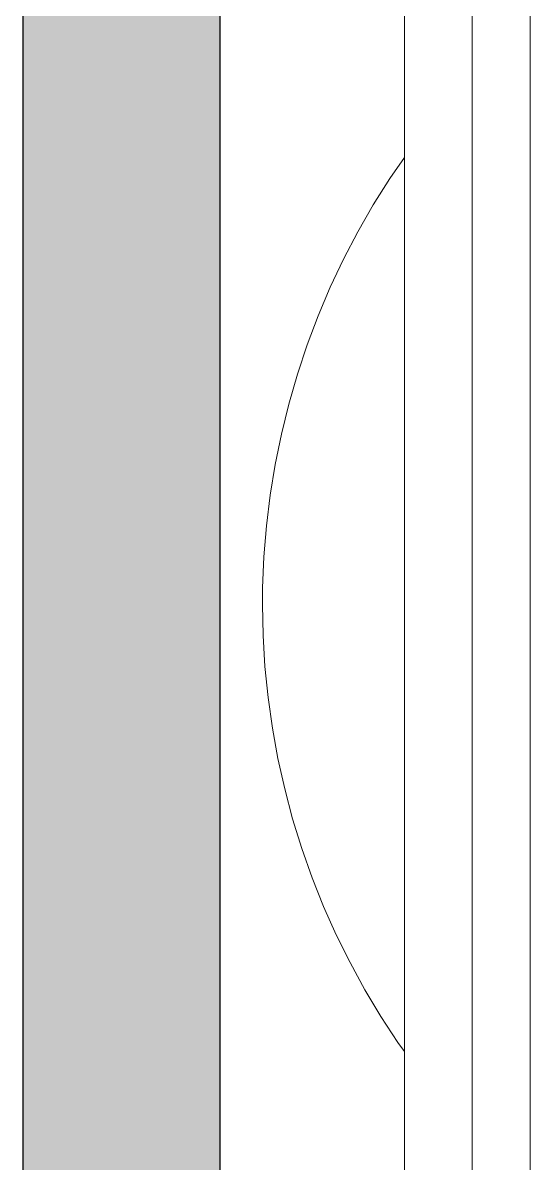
# Model space of a CAD drawing. Header units: millimetres. Extents: x 155927 to 295199, y -4084 to 97293.
# Drawn here: x 159615 to 159877, y 30920 to 31508 of the extents above; entities that cross this region are included whole.
import ezdxf

# ---------------------------------------------------------------- set-up
doc = ezdxf.new("R2010")
doc.units = ezdxf.units.MM
doc.header["$MEASUREMENT"] = 0
for name, color, linetype, lineweight in [('A-WALL-PATT', 7, 'CONTINUOUS', 9), ('I-FURN', 8, 'CONTINUOUS', 9), ('I-WALL', 7, 'CONTINUOUS', 9)]:
    doc.layers.add(name, color=color, linetype=linetype, lineweight=lineweight)

msp = doc.modelspace()

# ---------------------------------------------------------------- hatches: boundary and pattern name
at = {"layer": 'A-WALL-PATT'}
msp.add_hatch(color=256, dxfattribs=at).paths.add_polyline_path([(159614.74, 29907.61), (159716.74, 29907.61), (159716.74, 34245.61), (159614.74, 34245.61), (159614.74, 30111.37)], flags=0)

# ---------------------------------------------------------------- linework, layer by layer
at = {"layer": 'I-FURN'}
for p, q in [((159811.78, 32485.19), (159811.78, 30085.19)), ((159846.78, 30085.19), (159846.78, 32485.19)), ((159846.78, 30085.19), (159846.78, 32485.19)), ((159876.78, 32485.19), (159876.78, 30085.19)), ((159811.78, 31438.35), (159804.28, 31427.43)), ((159804.28, 31427.43), (159795.76, 31413.89)), ((159795.76, 31413.89), (159787.79, 31400.02)), ((159787.79, 31400.02), (159780.38, 31385.84)), ((159780.38, 31385.84), (159773.55, 31371.37)), ((159773.55, 31371.37), (159767.29, 31356.65)), ((159767.29, 31356.65), (159761.63, 31341.68)), ((159761.63, 31341.68), (159756.57, 31326.5)), ((159756.57, 31326.5), (159752.13, 31311.14)), ((159752.13, 31311.14), (159748.3, 31295.6)), ((159748.3, 31295.6), (159745.1, 31279.93)), ((159745.1, 31279.93), (159742.52, 31264.14)), ((159742.52, 31264.14), (159740.58, 31248.25)), ((159740.58, 31248.25), (159739.28, 31232.31)), ((159739.28, 31232.31), (159738.61, 31216.32)), ((159738.61, 31216.32), (159738.52, 31207.69)), ((159738.52, 31207.69), (159738.84, 31191.69)), ((159738.84, 31191.69), (159739.8, 31175.72)), ((159739.8, 31175.72), (159741.4, 31159.8)), ((159741.4, 31159.8), (159743.63, 31143.96)), ((159743.63, 31143.96), (159746.49, 31128.22)), ((159746.49, 31128.22), (159749.99, 31112.61)), ((159749.99, 31112.61), (159754.1, 31097.15)), ((159754.1, 31097.15), (159758.83, 31081.86)), ((159758.83, 31081.86), (159764.16, 31066.78)), ((159764.16, 31066.78), (159770.1, 31051.92)), ((159770.1, 31051.92), (159776.62, 31037.31)), ((159776.62, 31037.31), (159783.72, 31022.98)), ((159783.72, 31022.98), (159791.39, 31008.94)), ((159791.39, 31008.94), (159799.62, 30995.21)), ((159799.62, 30995.21), (159808.39, 30981.83)), ((159808.39, 30981.83), (159811.78, 30977.07))]:
    msp.add_line(p, q, dxfattribs=at)
at = {"layer": 'I-WALL', "lineweight": 30}
for p, q in [((159614.74, 34245.61), (159614.74, 29907.61)), ((159716.74, 29907.61), (159716.74, 34245.61))]:
    msp.add_line(p, q, dxfattribs=at)

doc.saveas('drawing.dxf')
